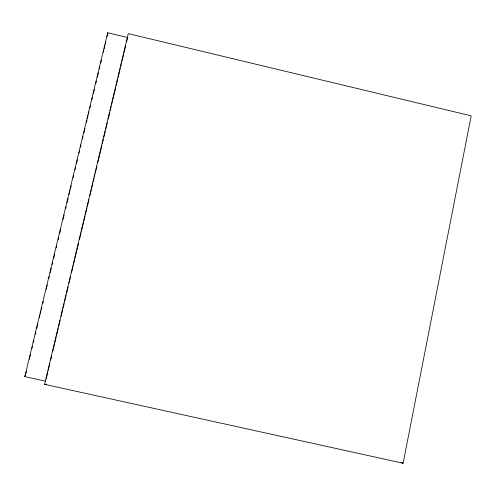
<?xml version="1.0" encoding="UTF-8"?>
<svg xmlns="http://www.w3.org/2000/svg" width="496" height="496" viewBox="0 0 496 496"><rect width="100%" height="100%" fill="white"/><g stroke="black" fill="none" stroke-linecap="round" stroke-linejoin="round"><path stroke-width="0.74" d="M107.111 36.679L107.7 32.767L127.627 37.541L126.548 42.061M403.112 463.233L471.2 115.835L128.278 33.623L44.584 384.35L403.112 463.233L401.053 462.532M46.171 378.938L47.79 372.155M48.149 370.648L49.767 363.866M50.666 360.096L51.745 355.576M52.644 351.807L56.24 336.734M56.6 335.228L58.218 328.445M58.578 326.938L60.202 320.156M61.101 316.386L62.719 309.603M63.079 308.097L64.158 303.577M64.517 302.064L66.135 295.281M66.495 293.775L68.113 286.992M69.012 283.228L70.63 276.446M71.529 272.676L73.148 265.893M73.507 264.387L74.586 259.861M74.946 258.354L76.564 251.571M76.923 250.065L78.542 243.282M79.441 239.512L81.059 232.729M81.418 231.223L82.497 226.703M82.857 225.196L83.576 222.183M83.936 220.677L85.014 216.151M85.374 214.644L86.992 207.861M87.352 206.355L88.97 199.572M89.869 195.802L91.487 189.019M91.847 187.513L92.926 182.993M93.285 181.486L94.004 178.467M94.364 176.96L94.903 174.704M95.263 173.197L96.881 166.414M97.78 162.645L99.398 155.862M99.758 154.355L101.916 145.309M102.275 143.803L103.354 139.283M103.714 137.77L105.332 130.987M105.691 129.481L107.31 122.698M108.209 118.935L109.827 112.152M110.186 110.639L111.265 106.119M111.625 104.613L112.344 101.599M112.704 100.093L115.76 87.277M116.12 85.771L117.738 78.988M118.098 77.481L120.255 68.436M120.615 66.929L121.694 62.409M122.053 60.903L123.671 54.12M124.031 52.613L125.649 45.83M45.632 381.201L24.8 376.613L107.7 32.767L107.855 34.298M25.916 373.494L26.462 371.237M29.363 359.209L30.448 354.696M31.899 348.682L32.445 346.431M33.35 342.668L33.895 340.417M35.34 334.397L35.886 332.146M36.791 328.383L37.882 323.876M39.333 317.862L39.872 315.605M40.238 314.098L40.963 311.091M41.323 309.591L41.869 307.334M42.774 303.577L43.319 301.32M46.215 289.292L47.306 284.778M48.757 278.764L49.296 276.508M50.201 272.75L51.293 268.237M52.198 264.48L52.743 262.223M53.649 258.466L54.734 253.952M56.184 247.938L56.73 245.681M58.181 239.667L58.72 237.417M59.625 233.653L60.717 229.146M63.073 219.368L64.158 214.861M65.608 208.847L66.154 206.59M67.059 202.833L68.144 198.319M69.049 194.562L70.141 190.049M70.5 188.548L71.226 185.535M73.042 178.021L73.582 175.764M75.032 169.75L75.578 167.493M76.483 163.736L77.568 159.222M79.019 153.208L79.565 150.951M80.47 147.194L81.015 144.937M82.466 138.923L83.006 136.667M83.911 132.909L85.002 128.402M86.453 122.382L86.992 120.131M87.358 118.625L88.083 115.618M88.443 114.117L88.989 111.86M89.894 108.097L90.439 105.846M91.89 99.832L92.43 97.576M93.335 93.812L94.426 89.305M95.877 83.291L96.416 81.034M97.321 77.277L98.413 72.763M99.318 69.006L99.863 66.749M100.769 62.992L101.494 59.985M103.304 52.464L103.85 50.208M104.21 48.707L104.935 45.7M105.301 44.194L105.84 41.937M24.8 376.613L25.47 374.74M44.584 384.35L46.395 384.164"/></g></svg>
